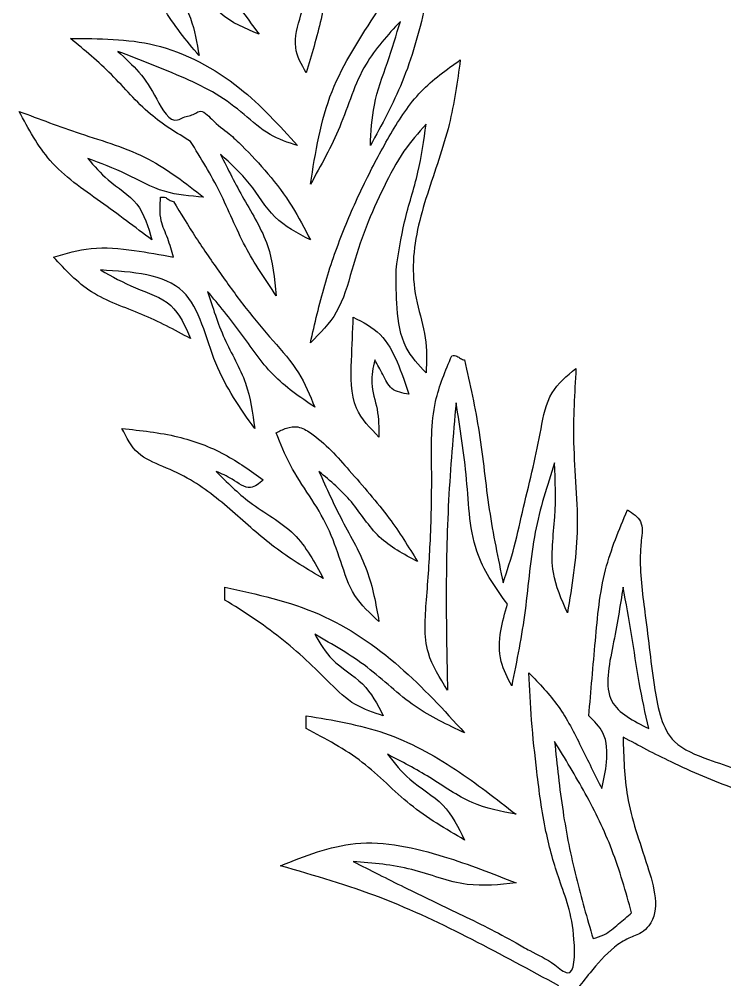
# Model space of a CAD drawing. Extents: x 2 to 213, y 30 to 257.
# Drawn here: x 1.6 to 39.8, y 86.9 to 139 of the extents above; entities that cross this region are included whole.
import ezdxf

# ---------------------------------------------------------------- set-up
doc = ezdxf.new("R2010")
doc.units = 0
doc.layers.add('logo_fulldesign_outline', color=7, linetype='CONTINUOUS')

msp = doc.modelspace()

# ---------------------------------------------------------------- linework, layer by layer
at = {"layer": 'logo_fulldesign_outline', "color": 7}
for p, q in [((12.714146, 107.517953), (12.714146, 108.214689)), ((17.127537, 100.549251), (17.127537, 101.24634))]:
    msp.add_line(p, q, dxfattribs=at)
for points, knots in [([(17.127502, 136.088896), (16.877064, 136.535385), (16.322737, 137.523658), (16.862778, 139.255876), (17.360056, 140.94868), (17.834049, 142.66879), (18.355484, 144.27606), (18.625191, 145.339074), (18.753455, 145.844613)], [0, 0, 0, 0, 1.478307, 3.272133, 5.087941, 6.87302, 8.597581, 10.161472, 10.161472, 10.161472, 10.161472]), ([(11.320674, 137.018007), (10.627501, 137.845157), (9.201276, 139.547041), (8.120633, 142.719166), (6.997704, 144.655536), (6.442816, 145.612379)], [0, 0, 0, 0, 3.21021, 6.605101, 9.921377, 9.921377, 9.921377, 9.921377]), ([(6.442816, 145.612379), (7.628532, 145.224625), (10.063896, 144.428209), (12.322815, 141.232586), (13.824788, 139.194206), (14.57258, 138.179351)], [0, 0, 0, 0, 3.647024, 7.490689, 11.301791, 11.301791, 11.301791, 11.301791]), ([(19.682672, 144.683268), (19.289517, 143.810285), (18.46931, 141.98905), (18.009389, 139.007801), (17.418694, 137.052696), (17.127502, 136.088896)], [0, 0, 0, 0, 2.859462, 5.965464, 8.985284, 8.985284, 8.985284, 8.985284]), ([(14.57258, 138.179351), (13.825675, 138.48597), (12.220564, 139.144898), (10.9642, 141.515772), (9.645945, 142.704652), (8.997633, 143.289337)], [0, 0, 0, 0, 2.353579, 5.057879, 7.674864, 7.674864, 7.674864, 7.674864]), ([(8.997633, 143.289337), (9.245373, 142.552955), (9.739256, 141.084943), (10.963665, 139.165484), (11.20598, 137.707916), (11.320674, 137.018007)], [0, 0, 0, 0, 2.327049, 4.63908, 6.716945, 6.716945, 6.716945, 6.716945]), ([(17.359983, 130.049235), (17.633267, 131.770743), (18.171298, 135.159985), (21.000418, 139.395545), (22.762736, 142.159549), (23.631313, 143.521818)], [0, 0, 0, 0, 5.164748, 10.168163, 15.030705, 15.030705, 15.030705, 15.030705]), ([(24.328402, 143.521818), (24.091916, 142.222765), (23.603405, 139.53931), (22.51869, 135.644851), (21.227908, 133.272153), (20.611888, 132.139796)], [0, 0, 0, 0, 3.963806, 8.18804, 12.044518, 12.044518, 12.044518, 12.044518]), ([(22.237841, 138.876087), (21.555871, 138.136343), (20.034028, 136.485571), (19.095502, 133.153877), (17.929179, 131.06746), (17.359983, 130.049235)], [0, 0, 0, 0, 2.980729, 6.65162, 10.150805, 10.150805, 10.150805, 10.150805]), ([(20.611888, 132.139796), (20.646514, 132.881021), (20.718936, 134.431346), (21.557627, 136.618265), (22.013656, 138.131953), (22.237841, 138.876087)], [0, 0, 0, 0, 2.211977, 4.626504, 6.961273, 6.961273, 6.961273, 6.961273]), ([(10.855889, 132.372347), (10.100454, 132.83053), (8.482078, 133.812101), (6.640885, 136.04982), (5.110322, 137.318692), (4.352078, 137.947294)], [0, 0, 0, 0, 2.632843, 5.640364, 8.593074, 8.593074, 8.593074, 8.593074]), ([(4.352078, 137.947294), (5.894772, 137.945537), (9.175807, 137.941799), (13.525389, 135.609237), (15.67148, 133.236199), (16.662964, 132.139866)], [0, 0, 0, 0, 4.577713, 9.735983, 14.165494, 14.165494, 14.165494, 14.165494]), ([(6.907248, 137.250205), (7.316555, 136.876136), (8.169821, 136.096329), (8.93997, 134.86811), (9.76618, 133.262821), (10.559602, 133.743309), (10.972674, 133.772708), (11.478251, 134.155127), (12.14081, 133.371252), (12.87834, 132.873198), (13.930739, 131.87759), (15.095024, 130.609553), (16.393387, 128.919161), (17.043422, 127.648014), (17.359701, 127.029527)], [0, 0, 0, 0, 1.617, 3.370897, 4.962255, 5.294691, 5.944167, 6.215563, 7.025876, 8.255635, 9.198396, 11.270316, 13.466536, 15.547753, 15.547753, 15.547753, 15.547753]), ([(16.662964, 132.139866), (16.14725, 132.310593), (15.063013, 132.669529), (13.756996, 133.879066), (12.2688, 134.987053), (10.536423, 135.816381), (8.735716, 136.543681), (7.518603, 137.013976), (6.907248, 137.250205)], [0, 0, 0, 0, 1.611099, 3.387167, 5.256297, 7.173312, 9.121188, 11.087057, 11.087057, 11.087057, 11.087057]), ([(17.359983, 121.454792), (17.598361, 122.500028), (18.069857, 124.567429), (19.09634, 127.517755), (20.330023, 130.251658), (21.679002, 132.789733), (23.219176, 135.175569), (24.739928, 136.253817), (25.489747, 136.785456)], [0, 0, 0, 0, 3.214148, 6.35735, 9.353552, 12.196061, 15.00626, 17.739497, 17.739497, 17.739497, 17.739497]), ([(25.489747, 136.785456), (25.327115, 135.60876), (24.983218, 133.120552), (23.640987, 129.5459), (22.781326, 126.289095), (23.066737, 123.635051), (23.700659, 121.761969), (23.654199, 120.467045), (23.631313, 119.829192)], [0, 0, 0, 0, 3.549782, 7.506268, 11.45707, 13.473057, 15.428495, 17.326745, 17.326745, 17.326745, 17.326745]), ([(8.765469, 127.029598), (7.844578, 127.724438), (5.989902, 129.123847), (3.12399, 131.063334), (2.064616, 133.056977), (1.564569, 133.998018)], [0, 0, 0, 0, 3.475743, 7.000151, 10.151014, 10.151014, 10.151014, 10.151014]), ([(1.564569, 133.998018), (2.658657, 133.585676), (4.988802, 132.707488), (8.592409, 131.674287), (10.598184, 130.101266), (11.552767, 129.35264)], [0, 0, 0, 0, 3.514883, 7.485861, 11.091882, 11.091882, 11.091882, 11.091882]), ([(23.631313, 133.301423), (23.21164, 132.827577), (22.301199, 131.799611), (21.314332, 129.858423), (20.322264, 127.720535), (19.593365, 125.420346), (18.981557, 123.083052), (17.88053, 121.977486), (17.359983, 121.454792)], [0, 0, 0, 0, 1.891661, 4.103786, 6.491711, 8.951317, 11.377437, 13.553075, 13.553075, 13.553075, 13.553075]), ([(22.005713, 125.403434), (22.13426, 126.280982), (22.396948, 128.074271), (23.260615, 130.63591), (23.509721, 132.427109), (23.631313, 133.301422)], [0, 0, 0, 0, 2.656212, 5.428027, 8.07114, 8.07114, 8.07114, 8.07114]), ([(15.50162, 124.010102), (14.911441, 124.880566), (13.710188, 126.652312), (12.538546, 129.642139), (11.411965, 131.470082), (10.855889, 132.372347)], [0, 0, 0, 0, 3.145836, 6.40305, 9.577884, 9.577884, 9.577884, 9.577884]), ([(11.552767, 129.35264), (10.836748, 129.406993), (9.352182, 129.519687), (7.398954, 130.660292), (5.983608, 131.1835), (5.281083, 131.443201)], [0, 0, 0, 0, 2.126665, 4.409345, 6.659047, 6.659047, 6.659047, 6.659047]), ([(5.281083, 131.443201), (5.62923, 131.042183), (6.422202, 130.128785), (8.168378, 129.115886), (8.564089, 127.733239), (8.765469, 127.029598)], [0, 0, 0, 0, 1.594789, 3.632444, 5.744026, 5.744026, 5.744026, 5.744026]), ([(17.359701, 127.029527), (16.666826, 127.391682), (15.290195, 128.111226), (14.153942, 130.159169), (13.037612, 131.171343), (12.481842, 131.675258)], [0, 0, 0, 0, 2.29434, 4.558485, 6.80328, 6.80328, 6.80328, 6.80328]), ([(12.481842, 131.675258), (12.889723, 130.860305), (13.71824, 129.204913), (15.231286, 126.814965), (15.412318, 124.936661), (15.50162, 124.010102)], [0, 0, 0, 0, 2.742196, 5.570151, 8.323267, 8.323267, 8.323267, 8.323267]), ([(9.927026, 126.100381), (9.834575, 126.438585), (9.651872, 127.106951), (9.151951, 128.135378), (9.20212, 128.918457), (9.229937, 129.35264)], [0, 0, 0, 0, 1.053163, 2.081287, 3.360734, 3.360734, 3.360734, 3.360734]), ([(9.229937, 129.35264), (9.328967, 129.357282), (9.506303, 129.365594), (9.694234, 129.177547), (9.847296, 129.139814), (9.927026, 129.120159)], [0, 0, 0, 0, 0.282804, 0.506423, 0.749546, 0.749546, 0.749546, 0.749546]), ([(9.927026, 129.120159), (10.328505, 128.459244), (11.135781, 127.130305), (12.477089, 125.210309), (13.833946, 123.316418), (15.304151, 121.576621), (16.786951, 119.94116), (17.33014, 118.611879), (17.592181, 117.970618)], [0, 0, 0, 0, 2.31915, 4.663243, 7.025858, 9.299424, 11.512238, 13.574665, 13.574665, 13.574665, 13.574665]), ([(3.422862, 126.100381), (4.097486, 126.298346), (5.527166, 126.717879), (7.75043, 126.497974), (9.221469, 126.229263), (9.927026, 126.100381)], [0, 0, 0, 0, 2.091425, 4.432203, 6.589735, 6.589735, 6.589735, 6.589735]), ([(10.855889, 121.687131), (9.992353, 122.151007), (8.252733, 123.085496), (5.404133, 123.970357), (4.068361, 125.406418), (3.422862, 126.100381)], [0, 0, 0, 0, 2.946202, 5.935207, 8.730342, 8.730342, 8.730342, 8.730342]), ([(14.340276, 116.80892), (13.554103, 117.914269), (11.95482, 120.162842), (11.051579, 125.087617), (7.714564, 125.295478), (5.978031, 125.403645)], [0, 0, 0, 0, 4.122226, 8.3857, 13.011596, 13.011596, 13.011596, 13.011596]), ([(5.978031, 125.403645), (6.590688, 125.059182), (7.81778, 124.369256), (9.984838, 123.719516), (10.567689, 122.359576), (10.855889, 121.687131)], [0, 0, 0, 0, 2.128614, 4.263407, 6.351463, 6.351463, 6.351463, 6.351463]), ([(23.631313, 119.829192), (23.22543, 120.262124), (22.312198, 121.236215), (22.015604, 123.307916), (22.008955, 124.716533), (22.005713, 125.403434)], [0, 0, 0, 0, 1.744976, 3.92617, 6.002142, 6.002142, 6.002142, 6.002142]), ([(17.592181, 117.970618), (16.793803, 118.514537), (15.196803, 119.602544), (13.612459, 122.039744), (12.393942, 123.508455), (11.785106, 124.242301)], [0, 0, 0, 0, 2.868285, 5.737451, 8.602633, 8.602633, 8.602633, 8.602633]), ([(11.785106, 124.242301), (12.054547, 123.377353), (12.58997, 121.658564), (13.991015, 119.375749), (14.22647, 117.645316), (14.340276, 116.80892)], [0, 0, 0, 0, 2.713185, 5.39153, 7.897189, 7.897189, 7.897189, 7.897189]), ([(21.076532, 116.344488), (20.601196, 116.834324), (19.500682, 117.968408), (19.583858, 120.445093), (19.650847, 122.073962), (19.682707, 122.848652)], [0, 0, 0, 0, 1.97681, 4.576776, 6.934796, 6.934796, 6.934796, 6.934796]), ([(19.682707, 122.848652), (20.207578, 122.57591), (21.259805, 122.029132), (22.124023, 120.388789), (22.505192, 119.254356), (22.702485, 118.667177)], [0, 0, 0, 0, 1.734385, 3.476985, 5.346717, 5.346717, 5.346717, 5.346717]), ([(25.025315, 120.758021), (25.124321, 120.76267), (25.30159, 120.770994), (25.489355, 120.582909), (25.642347, 120.54519), (25.722051, 120.52554)], [0, 0, 0, 0, 0.282713, 0.50619, 0.749228, 0.749228, 0.749228, 0.749228]), ([(20.844051, 120.525611), (20.755377, 120.107186), (20.564524, 119.206616), (21.063704, 117.840801), (21.072199, 116.849887), (21.076532, 116.344488)], [0, 0, 0, 0, 1.259841, 2.711544, 4.222704, 4.222704, 4.222704, 4.222704]), ([(22.702485, 118.667177), (22.359052, 118.725811), (21.701009, 118.838159), (21.29424, 119.75635), (20.994953, 120.267757), (20.844051, 120.525611)], [0, 0, 0, 0, 0.977286, 1.87255, 2.782998, 2.782998, 2.782998, 2.782998]), ([(24.792834, 102.640059), (24.37583, 103.291517), (23.430416, 104.768473), (23.675083, 107.680504), (23.903735, 110.971283), (23.965695, 114.556381), (23.862239, 118.00061), (24.681351, 119.942553), (25.025315, 120.758021)], [0, 0, 0, 0, 2.265616, 5.136508, 8.389917, 12.274561, 15.906316, 18.535379, 18.535379, 18.535379, 18.535379]), ([(25.722051, 120.52554), (26.012173, 119.218232), (26.606464, 116.54032), (26.973478, 112.460258), (27.536684, 109.766748), (27.812612, 108.447134)], [0, 0, 0, 0, 4.013605, 8.221541, 12.263218, 12.263218, 12.263218, 12.263218]), ([(27.812612, 108.447134), (28.025537, 109.0979), (28.466521, 110.445682), (28.903662, 112.561922), (29.450381, 114.686281), (29.868214, 116.746644), (30.235492, 118.816089), (31.269218, 119.659727), (31.761254, 120.061284)], [0, 0, 0, 0, 2.052118, 4.250083, 6.481657, 8.608006, 10.641491, 12.488572, 12.488572, 12.488572, 12.488572]), ([(31.761254, 120.061284), (31.683056, 118.725064), (31.50989, 115.766067), (32.049082, 111.333638), (31.538651, 108.272523), (31.296645, 106.821182)], [0, 0, 0, 0, 4.012047, 8.884484, 13.277382, 13.277382, 13.277382, 13.277382]), ([(25.257442, 118.202851), (25.103175, 116.444752), (24.792712, 112.90659), (24.69295, 107.710436), (24.760485, 104.282202), (24.792834, 102.640059)], [0, 0, 0, 0, 5.293271, 10.652672, 15.580132, 15.580132, 15.580132, 15.580132]), ([(28.045092, 107.28579), (27.436576, 108.134955), (25.999751, 110.139998), (25.924048, 114.097158), (25.479663, 116.83417), (25.257442, 118.202851)], [0, 0, 0, 0, 3.073186, 7.256383, 11.440652, 11.440652, 11.440652, 11.440652]), ([(7.139446, 116.809061), (8.158953, 116.704456), (10.076788, 116.507679), (12.706422, 115.533204), (14.122297, 114.513677), (14.804954, 114.022117)], [0, 0, 0, 0, 3.067191, 5.769813, 8.286072, 8.286072, 8.286072, 8.286072]), ([(18.05686, 108.679297), (17.206902, 109.181712), (15.493764, 110.194355), (13.284024, 112.214409), (11.288857, 113.878233), (9.419092, 114.745234), (7.866983, 115.357381), (7.3846, 116.319897), (7.139446, 116.809061)], [0, 0, 0, 0, 2.95177, 5.949454, 8.979395, 10.64746, 12.179836, 13.763403, 13.763403, 13.763403, 13.763403]), ([(15.501373, 116.576898), (15.682822, 116.672566), (16.047635, 116.864913), (16.73954, 116.965078), (18.024345, 116.199678), (19.556914, 114.420809), (21.590642, 112.152286), (22.675952, 110.400763), (23.166881, 109.608479)], [0, 0, 0, 0, 0.61596, 1.238425, 1.987336, 4.921827, 8.301556, 11.093046, 11.093046, 11.093046, 11.093046]), ([(21.07632, 106.356573), (20.595808, 106.794141), (19.612935, 107.689173), (19.011679, 109.616868), (18.358914, 111.486979), (17.317622, 113.171798), (16.216326, 114.779983), (15.737907, 115.98241), (15.501373, 116.576898)], [0, 0, 0, 0, 1.914892, 3.916857, 5.90801, 7.870746, 9.826742, 11.739467, 11.739467, 11.739467, 11.739467]), ([(30.599909, 114.951298), (30.201669, 113.709293), (29.365876, 111.102681), (29.101158, 106.979127), (28.548725, 104.225511), (28.27722, 102.872187)], [0, 0, 0, 0, 3.898514, 8.181861, 12.321537, 12.321537, 12.321537, 12.321537]), ([(31.296645, 106.821182), (30.978298, 107.538593), (30.243992, 109.19339), (30.71441, 112.003719), (30.637693, 113.978634), (30.599909, 114.951298)], [0, 0, 0, 0, 2.310605, 5.329688, 8.259652, 8.259652, 8.259652, 8.259652]), ([(14.804954, 114.022117), (14.577527, 113.831141), (14.041456, 113.380991), (13.144802, 114.09752), (12.535948, 114.362045), (12.249785, 114.486372)], [0, 0, 0, 0, 0.803124, 1.893052, 2.859601, 2.859601, 2.859601, 2.859601]), ([(12.249785, 114.486372), (12.831265, 113.900846), (14.104983, 112.618266), (16.65866, 111.309344), (17.593545, 109.550803), (18.05686, 108.679297)], [0, 0, 0, 0, 2.47251, 5.41597, 8.307895, 8.307895, 8.307895, 8.307895]), ([(23.166881, 109.608479), (22.423886, 109.996344), (20.95024, 110.765628), (19.681791, 112.929476), (18.44241, 113.968331), (17.824415, 114.486337)], [0, 0, 0, 0, 2.464216, 4.887484, 7.297531, 7.297531, 7.297531, 7.297531]), ([(17.824415, 114.486337), (18.227698, 113.590031), (19.042513, 111.77909), (20.567584, 109.231549), (20.910181, 107.295459), (21.07632, 106.356573)], [0, 0, 0, 0, 2.952252, 5.964878, 8.801318, 8.801318, 8.801318, 8.801318]), ([(32.458166, 101.24627), (32.575441, 102.596598), (32.80488, 105.238416), (33.150525, 109.063089), (34.102293, 111.331701), (34.548727, 112.395811)], [0, 0, 0, 0, 4.074121, 7.970716, 11.413143, 11.413143, 11.413143, 11.413143]), ([(34.548727, 112.395811), (34.843451, 112.213376), (35.451767, 111.836824), (35.292731, 110.762261), (35.182014, 109.108538), (35.590863, 106.345216), (35.922489, 103.105376), (36.574577, 99.760019), (39.376435, 98.709863), (42.043265, 97.830828), (45.202741, 96.974838), (48.512943, 96.673954), (51.332904, 96.465149), (54.066129, 95.624434), (54.215902, 93.363842), (53.451148, 91.670654), (52.93079, 90.471866), (52.667041, 89.864247)], [0, 0, 0, 0, 0.954525, 1.970163, 2.881007, 6.063487, 10.109628, 13.107506, 15.19595, 18.492911, 21.739371, 24.951701, 28.337418, 30.637534, 32.354335, 34.283798, 36.266946, 36.266946, 36.266946, 36.266946]), ([(12.714146, 108.214689), (14.463175, 107.833138), (17.922348, 107.078518), (22.293846, 104.073863), (24.593066, 101.554307), (25.722121, 100.317053)], [0, 0, 0, 0, 5.326762, 10.535096, 15.560455, 15.560455, 15.560455, 15.560455]), ([(34.316599, 108.214689), (34.152529, 107.190987), (33.836438, 105.218762), (33.070527, 101.875593), (34.885524, 100.963651), (35.710424, 100.549181)], [0, 0, 0, 0, 3.230719, 6.224177, 8.718181, 8.718181, 8.718181, 8.718181]), ([(35.710424, 100.549181), (35.524958, 101.380038), (35.147693, 103.070113), (34.802473, 105.646636), (34.477737, 107.36301), (34.316599, 108.214689)], [0, 0, 0, 0, 2.552733, 5.192603, 7.792737, 7.792737, 7.792737, 7.792737]), ([(21.308871, 101.24627), (20.785729, 101.414001), (19.68779, 101.766025), (18.413595, 103.009964), (17.137948, 104.291498), (15.739389, 105.476351), (14.265575, 106.564024), (13.231679, 107.199737), (12.714146, 107.517953)], [0, 0, 0, 0, 1.626811, 3.41425, 5.228823, 7.080892, 8.898541, 10.72031, 10.72031, 10.72031, 10.72031]), ([(28.27722, 102.872187), (28.049037, 103.300102), (27.556427, 104.223901), (27.606698, 105.81245), (27.904747, 106.814122), (28.045092, 107.28579)], [0, 0, 0, 0, 1.434929, 3.097785, 4.577618, 4.577618, 4.577618, 4.577618]), ([(25.722121, 100.317053), (24.799492, 100.751111), (22.856048, 101.665417), (20.520513, 103.993109), (18.56799, 105.104524), (17.592357, 105.659872)], [0, 0, 0, 0, 3.038186, 6.39969, 9.756863, 9.756863, 9.756863, 9.756863]), ([(17.592357, 105.659872), (17.877969, 105.170621), (18.52138, 104.068459), (20.335512, 103.124642), (20.986502, 101.868373), (21.308871, 101.24627)], [0, 0, 0, 0, 1.674387, 3.771981, 5.829677, 5.829677, 5.829677, 5.829677]), ([(19.682672, 93.348634), (20.601108, 92.879051), (22.500621, 91.907857), (25.48256, 90.503545), (27.746807, 89.385091), (29.468089, 88.379633), (30.363215, 88.001357), (31.70179, 86.809761), (31.733763, 90.171751), (30.910561, 92.020407), (30.012787, 95.183453), (29.653657, 98.050834), (29.333122, 100.927821), (29.247292, 102.714948), (29.206261, 103.569311)], [0, 0, 0, 0, 3.095428, 6.401979, 9.869396, 10.724997, 12.290435, 13.096845, 14.935273, 18.280493, 20.991334, 24.272705, 27.075375, 29.642474, 29.642474, 29.642474, 29.642474]), ([(29.206261, 103.569311), (29.771424, 102.989542), (30.922144, 101.809083), (32.039157, 99.562124), (32.781133, 98.056465), (33.155255, 97.297275)], [0, 0, 0, 0, 2.414097, 4.915304, 7.459138, 7.459138, 7.459138, 7.459138]), ([(17.127537, 101.24634), (18.569205, 101.009195), (21.440929, 100.536814), (25.232112, 98.465726), (27.437629, 96.74176), (28.50956, 95.903874)], [0, 0, 0, 0, 4.355104, 8.675137, 12.760201, 12.760201, 12.760201, 12.760201]), ([(33.155255, 97.297275), (33.264236, 97.76738), (33.492339, 98.75133), (33.43324, 100.283899), (32.750781, 100.957467), (32.458166, 101.24627)], [0, 0, 0, 0, 1.461297, 3.058556, 4.257452, 4.257452, 4.257452, 4.257452]), ([(25.722262, 94.510049), (24.704505, 95.106754), (22.688328, 96.288826), (20.265648, 98.897311), (18.183271, 99.9935), (17.127537, 100.549251)], [0, 0, 0, 0, 3.523669, 6.980388, 10.535059, 10.535059, 10.535059, 10.535059]), ([(34.316599, 100.084925), (34.349814, 98.995275), (34.423645, 96.573164), (35.551279, 93.516711), (36.424131, 90.491738), (35.274412, 89.419458), (34.560355, 89.204391), (33.553113, 88.538188), (32.371104, 87.167486), (31.346624, 85.790452), (29.522976, 84.272357), (32.278865, 82.467729), (34.343811, 81.248904), (36.262126, 80.294989), (37.103897, 79.876403)], [0, 0, 0, 0, 3.213477, 7.143021, 10.3814, 10.919084, 11.671975, 12.588301, 14.51036, 16.956437, 18.184494, 20.380895, 23.89642, 26.64528, 26.64528, 26.64528, 26.64528]), ([(52.667041, 89.864247), (52.410548, 90.380794), (51.88706, 91.435037), (52.945763, 92.834421), (52.903264, 94.964833), (50.184533, 95.671369), (47.481608, 95.804045), (43.951311, 96.050216), (40.4707, 97.19101), (37.153216, 98.575973), (35.179006, 99.626164), (34.316599, 100.084925)], [0, 0, 0, 0, 1.594755, 3.254804, 4.824309, 7.090116, 10.336577, 13.444256, 17.51238, 21.288627, 24.217799, 24.217799, 24.217799, 24.217799]), ([(34.781208, 90.561336), (34.458992, 91.713636), (33.833416, 93.950809), (32.326846, 97.02908), (31.170233, 98.920453), (30.600086, 99.852797)], [0, 0, 0, 0, 3.582632, 6.955625, 10.234764, 10.234764, 10.234764, 10.234764]), ([(30.600086, 99.852797), (30.733278, 98.583632), (30.992498, 96.113571), (31.702485, 92.540594), (32.36631, 90.27487), (32.690647, 89.167864)], [0, 0, 0, 0, 3.827136, 7.448404, 10.908062, 10.908062, 10.908062, 10.908062]), ([(28.50956, 95.903874), (27.691209, 96.065741), (25.992766, 96.401688), (23.873854, 97.954226), (22.314041, 98.757667), (21.54114, 99.155779)], [0, 0, 0, 0, 2.472752, 5.132061, 7.74402, 7.74402, 7.74402, 7.74402]), ([(21.54114, 99.155779), (21.917619, 98.67725), (22.764004, 97.60144), (24.7028, 96.571636), (25.384077, 95.193938), (25.722262, 94.510049)], [0, 0, 0, 0, 1.816122, 4.082939, 6.317349, 6.317349, 6.317349, 6.317349]), ([(15.73403, 93.116506), (17.072661, 93.649723), (19.950808, 94.796175), (24.451875, 93.781377), (27.231771, 92.689267), (28.509524, 92.187289)], [0, 0, 0, 0, 4.23623, 9.108179, 13.252359, 13.252359, 13.252359, 13.252359]), ([(28.509524, 92.187289), (27.615512, 92.091624), (25.676168, 91.884102), (22.850183, 93.086454), (20.748738, 93.260394), (19.682672, 93.348634)], [0, 0, 0, 0, 2.657278, 5.764323, 8.963456, 8.963456, 8.963456, 8.963456]), ([(30.832213, 86.612342), (29.273013, 87.458406), (26.122452, 89.167986), (21.152142, 91.55135), (17.571525, 92.5857), (15.73403, 93.116506)], [0, 0, 0, 0, 5.324013, 10.757841, 16.485855, 16.485855, 16.485855, 16.485855]), ([(32.690647, 89.167864), (32.889194, 89.226101), (33.410534, 89.379017), (34.053809, 89.958934), (34.545275, 90.365946), (34.781208, 90.561336)], [0, 0, 0, 0, 0.61494, 1.614688, 2.537756, 2.537756, 2.537756, 2.537756])]:
    msp.add_open_spline(points, degree=3, knots=knots, dxfattribs=at)

doc.saveas('drawing.dxf')
